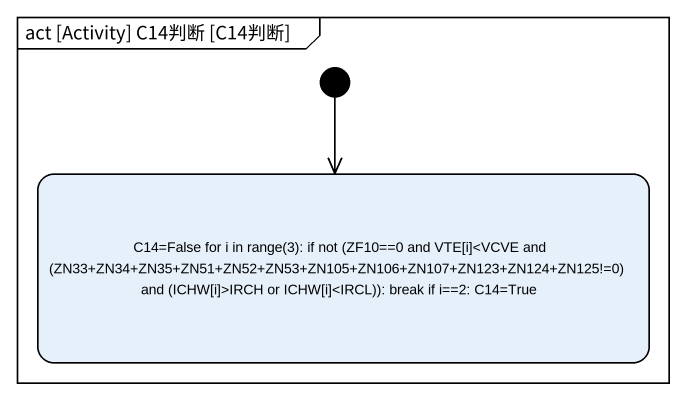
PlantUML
@startuml
mainframe act [Activity] C14判断 [C14判断]
hide empty description
state "C14=False for i in range(3): if not (ZF10==0 and VTE[i]<VCVE and (ZN33+ZN34+ZN35+ZN51+ZN52+ZN53+ZN105+ZN106+ZN107+ZN123+ZN124+ZN125!=0) and (ICHW[i]>IRCH or ICHW[i]<IRCL)): break if i==2: C14=True" as C14_False_for_i_in_range_3
[*] --> C14_False_for_i_in_range_3
@enduml
